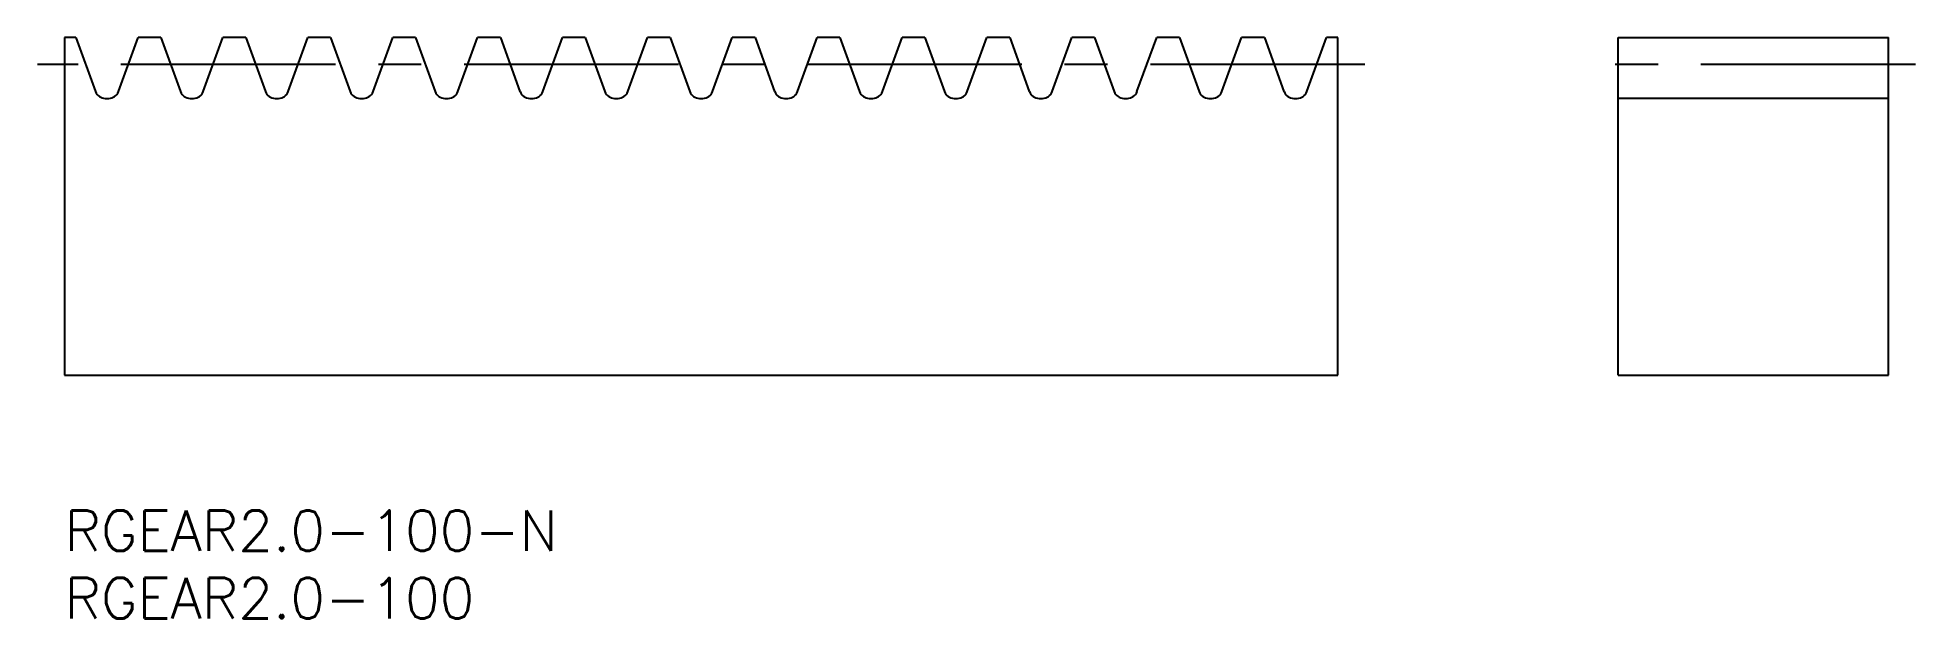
# Model space of a CAD drawing. Extents: x -2 to 137, y -8 to 35.
import ezdxf

# ---------------------------------------------------------------- set-up
doc = ezdxf.new("R2010")
doc.units = 0
doc.header["$LTSCALE"] = 0.5
doc.linetypes.add('CENTER', pattern=[50.8, 31.75, -6.35, 6.35, -6.35])
for name, color, linetype in [('MSM_CENTER', 1, 'CENTER'), ('MSM_CONTINUOUS', 7, 'CONTINUOUS'), ('MSM_PART_NUMBER', 7, 'CONTINUOUS')]:
    doc.layers.add(name, color=color, linetype=linetype)
doc.styles.get("Standard").update_dxf_attribs({"font": 'txt.shx', "height": 3, "bigfont": 'bigfont.shx'})

msp = doc.modelspace()

# ---------------------------------------------------------------- linework, layer by layer
at = {"layer": 'MSM_CENTER'}
for p, q in [((96.25, 33), (-2, 33)), ((137, 33), (113, 33))]:
    msp.add_line(p, q, dxfattribs=at)
at = {"layer": 'MSM_CONTINUOUS'}
for p, q in [((0.84, 35), (0, 35)), ((0, 35), (0, 10)), ((0.84, 35), (2.3, 31)), ((3.98, 31), (5.44, 35)), ((7.13, 35), (5.44, 35)), ((7.13, 35), (8.58, 31)), ((10.27, 31), (11.72, 35)), ((13.41, 35), (11.72, 35)), ((13.41, 35), (14.87, 31)), ((16.55, 31), (18.01, 35)), ((19.69, 35), (18.01, 35)), ((19.69, 35), (21.15, 31)), ((22.83, 31), (24.29, 35)), ((25.98, 35), (24.29, 35)), ((25.98, 35), (27.43, 31)), ((29.12, 31), (30.57, 35)), ((32.26, 35), (30.57, 35)), ((32.26, 35), (33.71, 31)), ((35.4, 31), (36.86, 35)), ((38.54, 35), (36.86, 35)), ((38.54, 35), (40, 31)), ((41.68, 31), (43.14, 35)), ((44.83, 35), (43.14, 35)), ((44.83, 35), (46.28, 31)), ((47.97, 31), (49.42, 35)), ((51.11, 35), (49.42, 35)), ((51.11, 35), (52.56, 31)), ((54.25, 31), (55.71, 35)), ((57.39, 35), (55.71, 35)), ((57.39, 35), (58.85, 31)), ((60.53, 31), (61.99, 35)), ((63.67, 35), (61.99, 35)), ((63.67, 35), (65.13, 31)), ((66.82, 31), (68.27, 35)), ((69.96, 35), (68.27, 35)), ((69.96, 35), (71.41, 31)), ((73.1, 31), (74.56, 35)), ((76.24, 35), (74.56, 35)), ((76.24, 35), (77.7, 31)), ((79.38, 31), (80.84, 35)), ((82.52, 35), (80.84, 35)), ((82.52, 35), (83.98, 31)), ((85.67, 31), (87.12, 35)), ((88.81, 35), (87.12, 35)), ((88.81, 35), (90.26, 31)), ((91.95, 31), (93.41, 35)), ((94.25, 35), (93.41, 35)), ((94.25, 10), (94.25, 35)), ((115, 35), (135, 35)), ((115, 10), (115, 35)), ((135, 10), (135, 35)), ((3.01, 30.5), (3.27, 30.5)), ((9.3, 30.5), (9.55, 30.5)), ((15.58, 30.5), (15.84, 30.5)), ((21.86, 30.5), (22.12, 30.5)), ((28.15, 30.5), (28.4, 30.5)), ((34.43, 30.5), (34.69, 30.5)), ((40.71, 30.5), (40.97, 30.5)), ((47, 30.5), (47.25, 30.5)), ((53.28, 30.5), (53.54, 30.5)), ((59.56, 30.5), (59.82, 30.5)), ((65.84, 30.5), (66.1, 30.5)), ((72.13, 30.5), (72.39, 30.5)), ((78.41, 30.5), (78.67, 30.5)), ((84.69, 30.5), (84.95, 30.5)), ((90.98, 30.5), (91.24, 30.5)), ((135, 30.5), (115, 30.5)), ((0, 10), (94.25, 10)), ((115, 10), (135, 10))]:
    msp.add_line(p, q, dxfattribs=at)
for centre, start, end in [((3.01, 31.26), 200, 270), ((3.27, 31.26), 270, 340), ((9.3, 31.26), 200, 270), ((9.55, 31.26), 270, 340), ((15.58, 31.26), 200, 270), ((15.84, 31.26), 270, 340), ((21.86, 31.26), 200, 270), ((22.12, 31.26), 270, 340), ((28.15, 31.26), 200, 270), ((28.4, 31.26), 270, 340), ((34.43, 31.26), 200, 270), ((34.69, 31.26), 270, 340), ((40.71, 31.26), 200, 270), ((40.97, 31.26), 270, 340), ((47, 31.26), 200, 270), ((47.25, 31.26), 270, 340), ((53.28, 31.26), 200, 270), ((53.54, 31.26), 270, 340), ((59.56, 31.26), 200, 270), ((59.82, 31.26), 270, 340), ((65.84, 31.26), 200, 270), ((66.1, 31.26), 270, 340), ((72.13, 31.26), 200, 270), ((72.39, 31.26), 270, 340), ((78.41, 31.26), 200, 270), ((78.67, 31.26), 270, 340), ((84.69, 31.26), 200, 270), ((84.95, 31.26), 270, 340), ((90.98, 31.26), 200, 270), ((91.24, 31.26), 270, 340)]:
    msp.add_arc(centre, 0.76, start, end, dxfattribs=at)

# ---------------------------------------------------------------- texts
at = {"layer": 'MSM_PART_NUMBER', "linetype": 'CONTINUOUS'}
for s, p in [('RGEAR2.0-100-N', (0, -3)), ('RGEAR2.0-100', (0, -8))]:
    msp.add_text(s, height=3, dxfattribs=at).set_placement(p)

doc.saveas('drawing.dxf')
